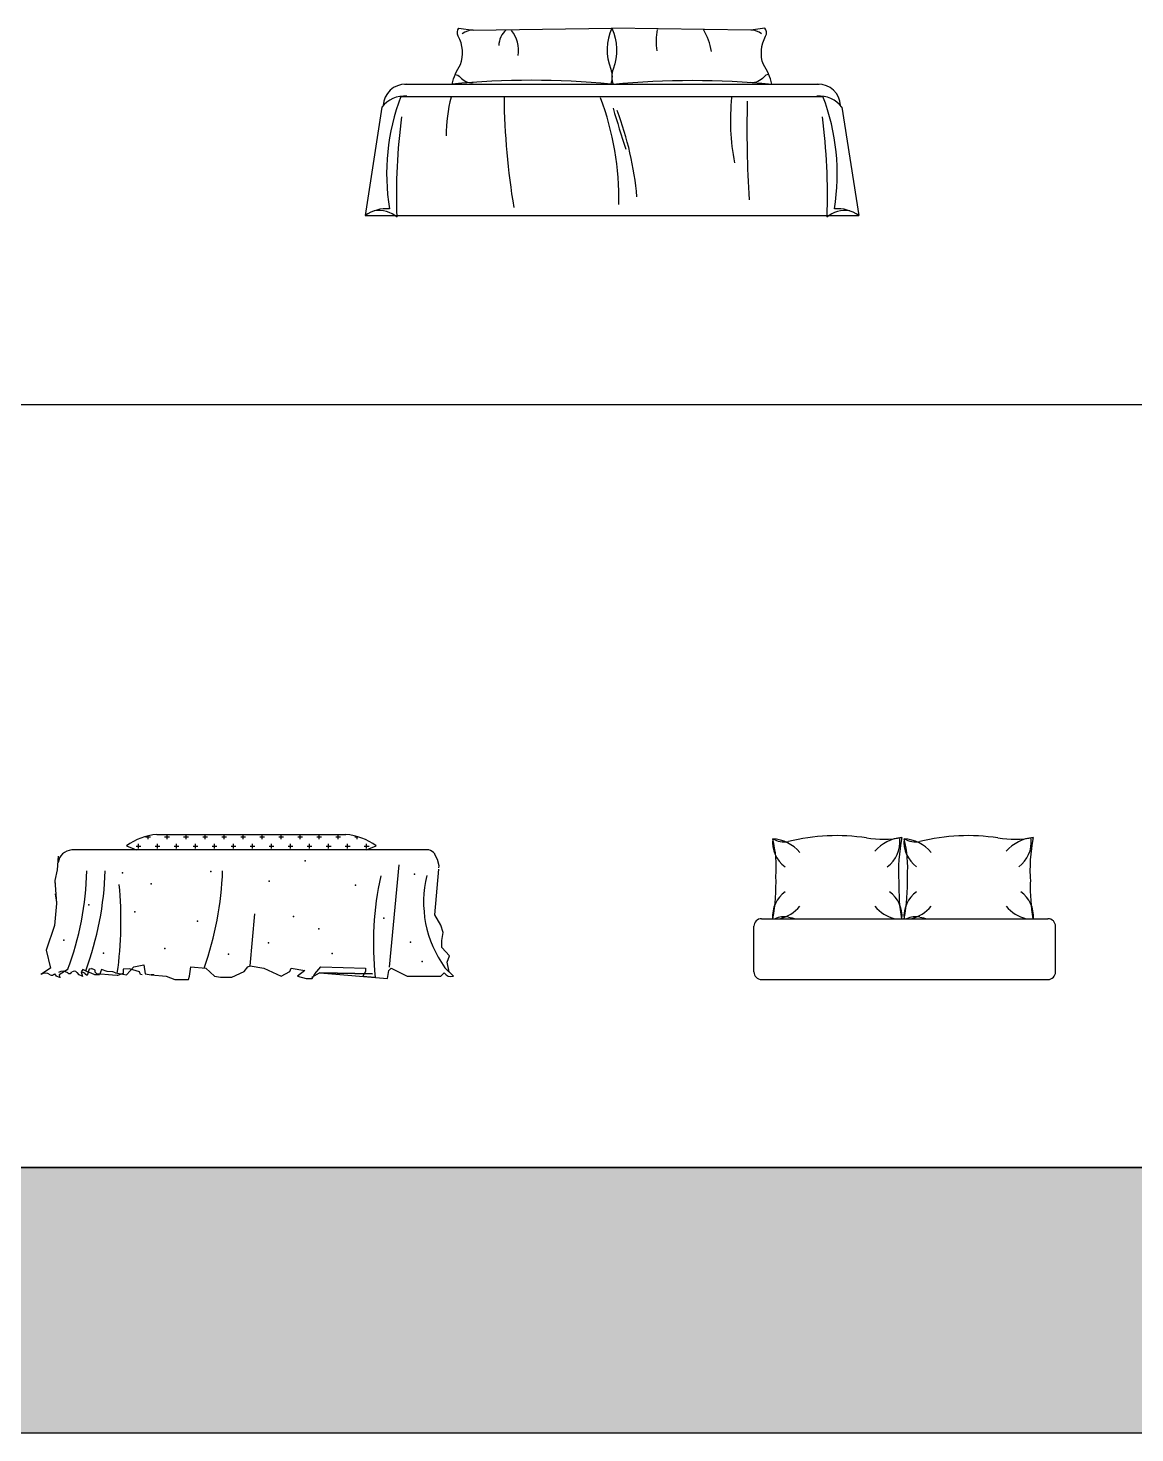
# Model space of a CAD drawing. Header units: millimetres. Extents: x 6388 to 59789, y -18725 to 8137.
# Drawn here: x 18897 to 23263, y -18725 to -13180 of the extents above; entities that cross this region are included whole.
import ezdxf

# ---------------------------------------------------------------- set-up
doc = ezdxf.new("R2010")
doc.units = ezdxf.units.MM
doc.layers.add('www.cad-blocks.net', color=7, linetype='Continuous')
doc.styles.get("Standard").update_dxf_attribs({"font": 'arial.ttf'})

# ---------------------------------------------------------------- blocks, each defined once
blk = doc.blocks.new('A$C49AF2778')
for p, q in [((155.7, 524.9), (1791.9, 524.9)), ((141.3, 477.4), (1806.4, 477.4)), ((66.2, 434.3), (0, 7.1)), ((1881.5, 434.3), (1947.7, 7.1)), ((0, 7.1), (1947.7, 7.1))]:
    blk.add_line(p, q)
for points in [[(969.6, 525.8, 0.048001), (343, 525.8, -0.090958), (376.5, 602.8, 0.210104), (367.4, 715.5, -0.299168), (370.3, 746.8), (426, 739.3), (973.8, 746.8, 0.204088), (969.4, 585.3, -0.158483), (969.4, 525.2)], [(978.1, 525.8, -0.048001), (1604.7, 525.8, 0.090958), (1571.2, 602.8, -0.210104), (1580.3, 715.5, 0.299168), (1577.4, 746.8), (1521.7, 739.3), (973.8, 746.8, -0.204088), (978.3, 585.3, 0.158483), (978.3, 525.2)], [(355.3, 563.7, -0.219585), (375, 553.6, 0.248152), (425.8, 531.5)], [(1592.3, 563.7, 0.219585), (1572.6, 553.6, -0.248152), (1521.8, 531.5)]]:
    blk.add_lwpolyline(points, format="xyb")
for centre, radius, start, end in [((427, 671), 68.3, 90.8215, 129.5861), ((615, 675.7), 87.4, 132.2683, 178.7817), ((481.3, 658.2), 124.4, 351.1642, 39.6691), ((1409.5, 692.5), 261.4, 169.3533, 187.7784), ((1148.1, 623.7), 220.4, 8.1649, 32.0788), ((1520.7, 671), 68.3, 50.4139, 89.1785), ((158.7, 438), 87, 88.0742, 177.9441), ((1789, 438), 87, 2.0559, 91.9258), ((154, 368.3), 109.8, 84.138, 143.1031), ((937.3, 172.3), 852.5, 159.0279, 189.3737), ((880.9, 330.4), 560.5, 165.109, 180.909), ((3471.8, 513.3), 2924, 180.7789, 189.35), ((-102.8, 78.5), 1103.7, 358.5174, 20.8472), ((2304.3, 382.7), 863, 173.9593, 191.1756), ((5979.4, 352.2), 4473, 178.6429, 183.6292), ((1793.7, 368.3), 109.8, 36.8969, 95.862), ((1010.4, 172.3), 852.5, 350.6263, 20.9721), ((2515.9, 89), 2392.2, 172.5987, 182.0741), ((5393.9, 1702.4), 4594.7, 196.067, 198.1848), ((-197.8, -31.5), 1275.2, 5.0698, 20.8018), ((-568.2, 89), 2392.2, 357.9259, 7.4013), ((84.6, -113.1), 147, 85.4648, 125.1136), ((54.5, -82.2), 109.4, 48.7506, 99.9559), ((1893.2, -82.2), 109.4, 80.0441, 131.2494), ((1863.1, -113.1), 147, 54.8864, 94.5352)]:
    blk.add_arc(centre, radius, start, end)
blk = doc.blocks.new('A$C2E175CEE')
for p, q in [((413.8, 563.9), (432.6, 563.9)), ((423.2, 554.5), (423.2, 567.3)), ((457.9, 572.7), (1203.7, 572.7)), ((457.9, 572.7), (768.7, 572.7)), ((488.8, 563.9), (507.6, 563.9)), ((498.2, 554.5), (498.2, 572.7)), ((563.8, 563.9), (582.6, 563.9)), ((573.2, 554.5), (573.2, 572.7)), ((638.8, 563.9), (657.6, 563.9)), ((648.2, 554.5), (648.2, 572.7)), ((713.8, 563.9), (732.6, 563.9)), ((723.2, 554.5), (723.2, 572.7)), ((788.8, 563.9), (807.6, 563.9)), ((798.2, 554.5), (798.2, 572.7)), ((863.8, 563.9), (882.6, 563.9)), ((873.2, 554.5), (873.2, 572.7)), ((885.2, 572.7), (1203.7, 572.7)), ((938.8, 563.9), (957.6, 563.9)), ((948.2, 554.5), (948.2, 572.7)), ((1013.8, 563.9), (1032.6, 563.9)), ((1023.2, 554.5), (1023.2, 572.7)), ((1088.8, 563.9), (1107.6, 563.9)), ((1098.2, 554.5), (1098.2, 572.7)), ((1163.8, 563.9), (1182.6, 563.9)), ((1173.2, 554.5), (1173.2, 572.7)), ((1238.8, 563.9), (1251.2, 563.9)), ((1248.2, 554.5), (1248.2, 564.8)), ((1531.3, 511.6), (122.6, 511.6)), ((1531.3, 511.6), (122.6, 511.6)), ((376.3, 526.4), (395.1, 526.4)), ((385.7, 517), (385.7, 535.8)), ((451.3, 526.4), (470.1, 526.4)), ((460.7, 517), (460.7, 535.8)), ((526.3, 526.4), (545.1, 526.4)), ((535.7, 517), (535.7, 535.8)), ((601.3, 526.4), (620.1, 526.4)), ((610.7, 517), (610.7, 535.8)), ((676.3, 526.4), (695.1, 526.4)), ((685.7, 517), (685.7, 535.8)), ((751.3, 526.4), (770.1, 526.4)), ((760.7, 517), (760.7, 535.8)), ((826.3, 526.4), (845.1, 526.4)), ((835.7, 517), (835.7, 535.8)), ((901.3, 526.4), (920.1, 526.4)), ((910.7, 517), (910.7, 535.8)), ((976.3, 526.4), (995.1, 526.4)), ((985.7, 517), (985.7, 535.8)), ((1051.3, 526.4), (1070.1, 526.4)), ((1060.7, 517), (1060.7, 535.8)), ((1126.3, 526.4), (1145.1, 526.4)), ((1135.7, 517), (1135.7, 535.8)), ((1201.3, 526.4), (1220.1, 526.4)), ((1210.7, 517), (1210.7, 535.8)), ((1276.3, 526.4), (1295.1, 526.4)), ((1285.7, 517), (1285.7, 535.8)), ((69.1, 487.2), (64.3, 433.5)), ((1376.3, 48.4), (1413.8, 453)), ((1554.6, 493.5), (1554.4, 496.5)), ((1565.8, 473.5), (1554.4, 493.7)), ((1571.7, 449.6), (1565.8, 473.5)), ((1571.7, 449.6), (1565.8, 473.5)), ((1570.2, 440.7), (1571.7, 449.6)), ((1570.2, 440.7), (1571.7, 449.6)), ((64.3, 433.5), (55.4, 391.1)), ((55.4, 391.1), (61.9, 300.7)), ((55.4, 391.1), (57, 368.9)), ((1554.9, 255), (1570.2, 435.7)), ((57, 338.9), (62.4, 305.9)), ((61.9, 300.7), (54, 213.3)), ((825.9, 53.9), (845, 259.6)), ((1577.8, 214.5), (1554.9, 255)), ((54, 213.3), (21.9, 116.3)), ((1587.8, 185.3), (1577.8, 214.5)), ((1582.6, 154.1), (1587.8, 185.3)), ((21.9, 116.3), (39, 45.1)), ((1582.9, 126.6), (1582.6, 154.1)), ((1612.2, 94.2), (1582.9, 126.6)), ((367.4, 49.7), (406.5, 58.8)), ((367.4, 49.7), (406.5, 58.8)), ((406.5, 58.8), (411.4, 22.6)), ((406.5, 58.8), (411.4, 22.6)), ((1602.9, 68.2), (1612.2, 94.2)), ((1611.4, 30.1), (1602.9, 68.2)), ((1611.4, 30.1), (1602.9, 68.2)), ((39, 45.1), (0, 20.1)), ((53.7, 23), (60.9, 13.9)), ((75, 8.1), (60.9, 13.9)), ((108.6, 41.4), (72.5, 18.3)), ((72.5, 18.3), (75.4, 6.4)), ((142.9, 28.3), (150.1, 19.2)), ((164.3, 13.4), (150.1, 19.2)), ((164.3, 13.4), (150.1, 19.2)), ((165.8, 39.6), (159.5, 30.9)), ((165.8, 39.6), (159.5, 30.9)), ((159.5, 30.9), (164.3, 11.9)), ((159.5, 30.9), (164.3, 11.9)), ((173.4, 25), (163.9, 29.4)), ((173.4, 25), (163.9, 29.4)), ((164.3, 11.9), (164.3, 13.4)), ((164.3, 11.9), (164.3, 13.4)), ((184.7, 30.9), (165.8, 39.6)), ((184.7, 30.9), (165.8, 39.6)), ((178.1, 20.7), (173.4, 25)), ((178.1, 20.7), (173.4, 25)), ((182.8, 16.3), (178.1, 20.7)), ((182.8, 16.3), (178.1, 20.7)), ((190.7, 41.1), (182.8, 16.3)), ((190.7, 41.1), (182.8, 16.3)), ((198.9, 25), (184.7, 30.9)), ((198.9, 25), (184.7, 30.9)), ((200.1, 42.5), (190.7, 41.1)), ((200.1, 42.5), (190.7, 41.1)), ((213.1, 19.2), (198.9, 25)), ((213.1, 19.2), (198.9, 25)), ((214.3, 36.7), (200.1, 44)), ((214.3, 36.7), (200.1, 44)), ((200.1, 44), (200.1, 42.5)), ((200.1, 44), (200.1, 42.5)), ((232, 19.2), (213.1, 19.2)), ((232, 19.2), (213.1, 19.2)), ((214.3, 29.4), (214.3, 36.7)), ((214.3, 29.4), (214.3, 36.7)), ((220.6, 22.1), (214.3, 29.4)), ((220.6, 22.1), (214.3, 29.4)), ((283.6, 17.8), (220.6, 22.1)), ((283.6, 17.8), (220.6, 22.1)), ((239.8, 39.6), (232, 19.2)), ((239.8, 39.6), (232, 19.2)), ((261.9, 32.3), (239.8, 39.6)), ((261.9, 32.3), (239.8, 39.6)), ((283.9, 30.9), (261.9, 32.3)), ((283.9, 30.9), (261.9, 32.3)), ((300.9, 16.3), (283.6, 17.8)), ((300.9, 16.3), (283.6, 17.8)), ((295.4, 27.1), (283.9, 30.9)), ((295.4, 27.1), (283.9, 30.9)), ((295.4, 27.1), (338.1, 18.1)), ((295.4, 27.1), (338.1, 18.1)), ((302.5, 16.3), (300.9, 16.3)), ((302.5, 16.3), (300.9, 16.3)), ((324.5, 23.6), (302.5, 16.3)), ((324.5, 23.6), (302.5, 16.3)), ((349.7, 42.5), (324.5, 41.1)), ((349.7, 42.5), (324.5, 41.1)), ((324.5, 41.1), (324.5, 23.6)), ((324.5, 41.1), (324.5, 23.6)), ((338.1, 18.1), (367.4, 49.7)), ((338.1, 18.1), (367.4, 49.7)), ((389.1, 30.9), (349.7, 42.5)), ((389.1, 30.9), (349.7, 42.5)), ((393.8, 20.7), (389.1, 30.9)), ((393.8, 20.7), (389.1, 30.9)), ((400.1, 19.2), (393.8, 20.7)), ((400.1, 19.2), (393.8, 20.7)), ((411.4, 22.6), (435.8, 18.1)), ((411.4, 22.6), (435.8, 18.1)), ((445.6, 18.1), (435.8, 18.1)), ((435.8, 18.1), (445.6, 18.1)), ((445.6, 18.1), (435.8, 18.1)), ((435.8, 18.1), (445.6, 18.1)), ((435.8, 18.1), (494.4, 13.6)), ((435.8, 18.1), (494.4, 13.6)), ((494.4, 13.6), (528.6, 0)), ((494.4, 13.6), (528.6, 0)), ((582.4, 0), (587.2, 13.6)), ((582.4, 0), (587.2, 13.6)), ((587.2, 13.6), (592.1, 49.7)), ((587.2, 13.6), (592.1, 49.7)), ((592.1, 49.7), (650.8, 45.2)), ((592.1, 49.7), (650.8, 45.2)), ((650.8, 45.2), (685, 13.6)), ((650.8, 45.2), (685, 13.6)), ((685, 13.6), (709.4, 9)), ((685, 13.6), (709.4, 9)), ((709.4, 9), (753.3, 9)), ((709.4, 9), (753.3, 9)), ((753.3, 9), (802.2, 31.6)), ((753.3, 9), (802.2, 31.6)), ((802.2, 31.6), (816.9, 49.7)), ((802.2, 31.6), (816.9, 49.7)), ((816.9, 49.7), (826.6, 54.2)), ((816.9, 49.7), (826.6, 54.2)), ((826.6, 54.2), (880.4, 45.2)), ((826.6, 54.2), (880.4, 45.2)), ((880.4, 45.2), (948.8, 13.6)), ((880.4, 45.2), (948.8, 13.6)), ((948.8, 13.6), (982.9, 31.6)), ((948.8, 13.6), (982.9, 31.6)), ((982.9, 31.6), (987.8, 45.2)), ((982.9, 31.6), (987.8, 45.2)), ((987.8, 45.2), (1041.6, 36.2)), ((987.8, 45.2), (1041.6, 36.2)), ((1041.6, 36.2), (1012.3, 13.6)), ((1041.6, 36.2), (1012.3, 13.6)), ((1012.3, 13.6), (1046.5, 4.5)), ((1012.3, 13.6), (1046.5, 4.5)), ((1046.5, 4.5), (1070.9, 4.5)), ((1046.5, 4.5), (1070.9, 4.5)), ((1070, 9), (1099.3, 27.1)), ((1070, 9), (1099.3, 27.1)), ((1070.9, 4.5), (1080.7, 22.6)), ((1070.9, 4.5), (1080.7, 22.6)), ((1080.7, 22.6), (1105.1, 49.7)), ((1080.7, 22.6), (1105.1, 49.7)), ((1099.3, 27.1), (1309.4, 22.6)), ((1099.3, 27.1), (1309.4, 22.6)), ((1101, 27.1), (1368, 4.5)), ((1101, 27.1), (1368, 4.5)), ((1309.4, 22.6), (1101, 27.1)), ((1309.4, 22.6), (1101, 27.1)), ((1105.1, 49.7), (1280.9, 45.2)), ((1105.1, 49.7), (1280.9, 45.2)), ((1280.9, 31.6), (1271.2, 13.6)), ((1280.9, 31.6), (1271.2, 13.6)), ((1271.2, 13.6), (1320, 9)), ((1271.2, 13.6), (1320, 9)), ((1280.9, 45.2), (1280.9, 31.6)), ((1280.9, 45.2), (1280.9, 31.6)), ((1368, 4.5), (1372.9, 36.2)), ((1368, 4.5), (1372.9, 36.2)), ((1372.9, 36.2), (1382.7, 45.2)), ((1372.9, 36.2), (1382.7, 45.2)), ((1382.7, 45.2), (1446.2, 13.6)), ((1382.7, 45.2), (1446.2, 13.6)), ((1446.2, 13.6), (1578.1, 13.6)), ((1446.2, 13.6), (1578.1, 13.6)), ((1578.1, 13.6), (1591.6, 26.1)), ((1628.4, 13.6), (1594.3, 46.8)), ((1628.4, 13.6), (1594.3, 46.8)), ((1594.3, 46.8), (1611.4, 30.1)), ((1594.3, 46.8), (1611.4, 30.1)), ((528.6, 0), (582.4, 0)), ((528.6, 0), (582.4, 0))]:
    blk.add_line(p, q)
blk.add_arc((1618.8, 45.7), 33.6, 215.8669, 286.5971)
for centre, major_axis, ratio, start_param, end_param in [((477.4, 367), (-223, 0), 0.925718, -1.482935, -0.89811), ((1184.1, 367), (-223, 0), 0.925718, 4.039703, 4.624528), ((126.5, 458.5), (-57.4, -4.1), 0.925718, -1.570796, -0.149107), ((775.1, 1334.8), (974.3, 0), 0.925718, 4.247761, 4.291463), ((886.5, 1334.8), (974.3, 0), 0.925718, -1.14987, -1.106168), ((1516.7, 469.8), (47.5, 0), 0.925718, 0.65259, 1.257774), ((-1090, 447.5), (-1268.7, -91.7), 0.96, 2.724999, 3.051764), ((-1103, 461.6), (1354.8, 97.9), 0.96, 5.874188, 6.183623), ((-639.9, 461.6), (1354.8, 97.9), 0.96, 5.883457, 6.183623), ((2621.3, 126.6), (1292.5, -216.3), 0.96, 3.087728, 3.407615), ((1977.8, 298.9), (-461.4, 77.2), 0.96, 6.205366, 7.051012), ((-1323.5, 224.2), (1635.9, 118.2), 0.96, 6.081658, 6.304019), ((17.9, -3.1), (-30.8, 0), 0.925718, 4.03787, 5.332591), ((43.7, 27.3), (11, 0), 0.925718, 4.069203, 5.845209), ((87.5, 4.1), (-30.8, 0), 0.925718, 4.03787, 5.332591), ((113.3, 34.5), (11, 0), 0.925718, 4.069203, 5.845209), ((132.1, 20.1), (-14, 0), 0.925718, 3.822658, 5.392509)]:
    blk.add_ellipse(centre, major_axis=major_axis, ratio=ratio, start_param=start_param, end_param=end_param)
for p in [(1042.9, 468.4), (322.1, 421.7), (670.8, 426.9), (901, 388.2), (1474.5, 416.1), (436.2, 378.6), (1241.5, 373.2), (189.3, 294.9), (371.5, 267.6), (618.8, 230.6), (997.8, 249.3), (1353.8, 242.2), (1096.5, 200), (91.6, 155.5), (489.9, 123.3), (897.9, 144.8), (1458.1, 148.1), (248.1, 104.3), (740.2, 100.5), (1150.2, 103.5), (1504.4, 71.1)]:
    blk.add_point(p)
blk = doc.blocks.new('A$C2EC915C5')
for p, q in [((30, 240.2), (1160, 240.2)), ((0, 30.2), (0, 210.2)), ((1190, 30.2), (1190, 210.2)), ((30, 0.2), (1160, 0.2))]:
    blk.add_line(p, q)
for centre, radius, start, end in [((195.9, 543.5), 122.7, 174.11, 233.4289), ((121.5, 642.4), 98.7, 241.0908, 278.4042), ((-374.4, 442.2), 462.5, 355.5949, 14.2532), ((63, 401.8), 154.6, 40.4189, 85.9871), ((325.6, -216.1), 784.2, 81.2948, 103.996), ((510, 1024.9), 470.5, 261.9711, 278.9988), ((594.4, 406), 154.6, 94.0129, 139.5811), ((453, 543.5), 122.7, 306.5711, 5.89), ((1217.3, 429.9), 646.9, 168.3737, 183.9623), ((714.4, 543.5), 122.7, 174.11, 233.4289), ((144.1, 442.2), 462.5, 355.5949, 14.2532), ((640, 642.4), 98.7, 241.0908, 278.4042), ((581.5, 401.8), 154.6, 40.4189, 85.9871), ((844.1, -216.1), 784.2, 81.2948, 103.996), ((1028.5, 1024.9), 470.5, 261.9711, 278.9988), ((1112.9, 406), 154.6, 94.0129, 139.5811), ((971.5, 543.5), 122.7, 306.5711, 5.89), ((1735.8, 429.9), 646.9, 168.3737, 183.9623), ((-716.8, 381.1), 803.9, 349.8992, 1.8188), ((-198.2, 381.1), 803.9, 349.8992, 1.8188), ((195.9, 248.3), 122.7, 126.5711, 183.7791), ((461.6, 248.3), 122.7, 356.2209, 53.4289), ((1297, 363.2), 725.5, 178.2646, 189.7625), ((714.4, 248.3), 122.7, 126.5711, 183.7791), ((980.1, 248.3), 122.7, 356.2209, 53.4289), ((1815.5, 363.2), 725.5, 178.2646, 189.7625), ((63, 389.9), 154.6, 284.4355, 319.5811), ((594.4, 389.9), 154.6, 220.4189, 255.5645), ((581.5, 389.9), 154.6, 284.4355, 319.5811), ((1112.9, 389.9), 154.6, 220.4189, 255.5645), ((30, 210.2), 30, 90, 180), ((121.5, 149.3), 98.7, 81.5958, 112.9229), ((325.6, 1007.8), 784.2, 256.004, 258.2083), ((640, 149.3), 98.7, 81.5958, 112.9229), ((844.1, 1007.8), 784.2, 256.004, 258.2083), ((1160, 210.2), 30, 0, 90), ((30, 30.2), 30, 180, 270), ((1160, 30.2), 30, 270, 0)]:
    blk.add_arc(centre, radius, start, end)
at = {"flags": 9}
for tag in ['XSIZE', 'YSIZE']:
    blk.add_attdef(tag, (30, 0.2), '', height=0.5, dxfattribs=at)
blk = doc.blocks.new('FORMAT')
at = {"true_color": 0x546d8e}
h = blk.add_hatch(color=155, dxfattribs=at)
h.set_gradient(color1=(68, 68, 68), color2=(84, 109, 142), tint=1)
h.paths.add_polyline_path([(59789.4, -18724.9), (59789.4, -17676.9), (10116.5, -17676.9), (10116.5, -18724.9)])
h.paths.add_polyline_path([(45164.9, -18390.5), (59402.3, -18390.5), (59402.3, -17929.8), (45164.9, -17929.8)], flags=24)
at = {"color": 155, "true_color": 0x546d8e}
for p, q in [((10116.5, -14664.9), (59789.4, -14664.9)), ((59789.4, -17676.9), (10116.5, -17676.9)), ((10116.5, -17676.9), (59789.4, -17676.9)), ((10116.5, -18724.9), (59789.4, -18724.9))]:
    blk.add_line(p, q, dxfattribs=at)
blk.add_line((10116.5, -17676.9), (59789.4, -17676.9))

msp = doc.modelspace()

# ---------------------------------------------------------------- block references
for name, p in [('A$C49AF2778', (20226.3, -13926.6)), ('A$C2E175CEE', (18946.7, -16935.5)), ('A$C2EC915C5', (21760.5, -16935.5))]:
    msp.add_blockref(name, p)
at = {"layer": 'www.cad-blocks.net'}
msp.add_blockref('FORMAT', (0, 0), dxfattribs=at)

doc.saveas('drawing.dxf')
